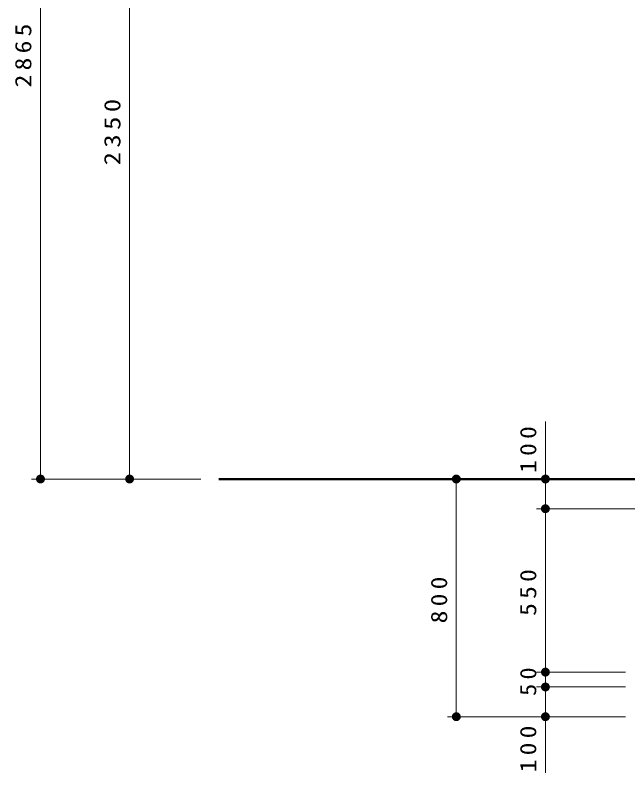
# Model space of a CAD drawing. Units: millimetres on the paper, scale 1:30. Extents: x -365 to 10, y -38 to 257.
# Drawn here: x -170.3 to -101.5, y 85 to 170 of the extents above; entities that cross this region are included whole.
import ezdxf

# ---------------------------------------------------------------- set-up
doc = ezdxf.new("R2010")
doc.units = ezdxf.units.MM
doc.layers.add('LY_1', color=7, linetype='Continuous', lineweight=25)
doc.styles.add('ＭＳ ゴシック', font='')
doc.styles.get('ＭＳ ゴシック').set_extended_font_data('MS Gothic')

# ---------------------------------------------------------------- blocks, each defined once
blk = doc.blocks.new('filled_dot')
at = {"color": 0, "linetype": 'Continuous', "lineweight": -2, "const_width": 1.25}
blk.add_lwpolyline([(-0.625, 0, 1), (0.625, 0, 1)], format="xyb", close=True, dxfattribs=at)

msp = doc.modelspace()

# ---------------------------------------------------------------- linework, layer by layer
at = {"layer": 'LY_1', "lineweight": 13}
for p, q in [((-167.416, 117.978), (-167.416, 213.478)), ((-157.416, 117.978), (-157.416, 196.311)), ((-110.749, 114.645), (-110.749, 124.438)), ((-149.416, 117.978), (-168.416, 117.978)), ((-96.749, 117.978), (-121.749, 117.978)), ((-120.749, 91.311), (-120.749, 117.978)), ((-100.082, 114.645), (-111.749, 114.645)), ((-110.749, 96.311), (-110.749, 114.645)), ((-101.749, 96.311), (-111.749, 96.311)), ((-110.749, 94.645), (-110.749, 96.311)), ((-101.749, 94.645), (-111.749, 94.645)), ((-110.749, 85.013), (-110.749, 94.645)), ((-101.749, 91.311), (-121.749, 91.311))]:
    msp.add_line(p, q, dxfattribs=at)
at = {"layer": 'LY_1', "lineweight": 50}
msp.add_line((-147.416, 117.978), (-85.749, 117.978), dxfattribs=at)

# ---------------------------------------------------------------- block references
at = {"layer": 'LY_1', "lineweight": 13, "xscale": 0.4, "yscale": 0.4}
for p, rotation in [((-167.416, 117.978), 90), ((-157.416, 117.978), 90), ((-120.749, 117.978), 270), ((-110.749, 117.978), 270), ((-110.749, 114.645), 270), ((-110.749, 114.645), 90), ((-110.749, 96.311), 90), ((-110.749, 96.311), 270), ((-110.749, 94.645), 90), ((-110.749, 94.645), 270), ((-120.749, 91.311), 90), ((-110.749, 91.311), 90)]:
    msp.add_blockref('filled_dot', p, dxfattribs=dict(at, rotation=rotation))

# ---------------------------------------------------------------- texts
at = {"layer": 'LY_1', "char_height": 1.833, "attachment_point": 8, "rotation": 90, "style": 'ＭＳ ゴシック'}
for s, insert in [('\\T1.33;\\W1.15;2865', (-168.416, 165.728)), ('\\T1.33;\\W1.2;2350', (-158.416, 157.145)), ('\\T1.33;\\W1.15;100', (-111.749, 121.522)), ('\\T1.33;\\W1.15;550', (-111.749, 105.478)), ('\\T1.33;\\W1.15;800', (-121.749, 104.645)), ('\\T1.34;\\W1.1;50', (-111.749, 95.478)), ('\\T1.33;\\W1.15;100', (-111.749, 87.93))]:
    msp.add_mtext(s, dxfattribs=dict(at, insert=insert))

doc.saveas('drawing.dxf')
